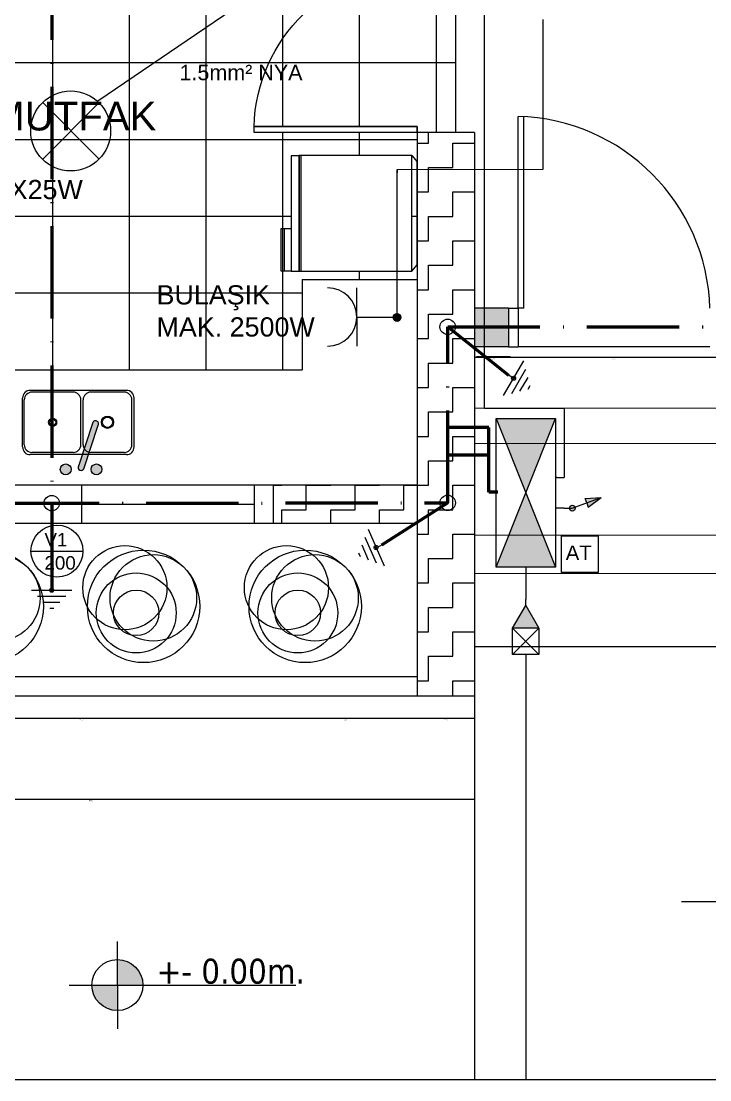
# Model space of a CAD drawing. Header units: millimetres. Extents: x 154 to 5560, y 36 to 724.
# Drawn here: x 1725.5 to 1815, y 62.7 to 200.2 of the extents above; entities that cross this region are included whole.
import ezdxf

# ---------------------------------------------------------------- set-up
doc = ezdxf.new("R2010")
doc.units = ezdxf.units.MM
doc.linetypes.add('ACAD_ISO10W100', pattern=[18, 12, -3, 0, -3])
for name, color, linetype in [('KUVVETLİ AKIM', 90, 'Continuous'), ('MİMARİ PLAN', 8, 'Continuous'), ('SEMBOL LİSTESİ', 7, 'Continuous'), ('topraklama', 104, 'Continuous')]:
    doc.layers.add(name, color=color, linetype=linetype)
doc.styles.get("Standard").update_dxf_attribs({"font": 'arial.ttf'})
doc.styles.add('taho', font='tahoma.ttf')
doc.dimstyles.new('PATO', dxfattribs={"dimtxt": 0.15, "dimasz": 0.1, "dimexe": 0.02, "dimexo": 0, "dimgap": 0.1, "dimtad": 2, "dimzin": 1, "dimdsep": 46, "dimtxsty": 'taho', "dimblk": 'ARCHTICK', "dimcen": 0.1, "dimse1": 1, "dimse2": 1, "dimclrd": 256, "dimclre": 1, "dimclrt": 256, "dimadec": 0, "dimazin": 0, "dimtfac": 1, "dimtix": 1, "dimtmove": 0, "dimatfit": 3, "dimldrblk": 'ARCHTICK', "dimfxl": 1, "dimtolj": 1, "dimtzin": 0, "dimarcsym": 0})

# ---------------------------------------------------------------- blocks, each defined once
blk = doc.blocks.new('_ARCHTICK')
at = {"color": 0, "linetype": 'ByBlock', "const_width": 0.15}
blk.add_lwpolyline([(-0.5, -0.5), (0.5, 0.5)], dxfattribs=at)
blk = doc.blocks.new('*D52')
at = {"layer": 'Defpoints', "color": 0, "transparency": 16777216}
for p in [(1788.83, 162.92), (1816.26, 160.33), (1788.83, 156.53)]:
    blk.add_point(p, dxfattribs=at)
at = {"layer": 'MİMARİ PLAN', "lineweight": -2, "transparency": 16777216}
blk.add_line((1816.26, 156.53), (1788.83, 156.53), dxfattribs=at)
at = {"layer": 'MİMARİ PLAN', "lineweight": -2, "transparency": 16777216, "xscale": 0.1, "yscale": 0.1, "zscale": 0.1, "rotation": 180}
blk.add_blockref('_ARCHTICK', (1788.83, 156.53), dxfattribs=at)
at = {"layer": 'MİMARİ PLAN', "lineweight": -2, "transparency": 16777216, "xscale": 0.1, "yscale": 0.1, "zscale": 0.1}
blk.add_blockref('_ARCHTICK', (1816.26, 156.53), dxfattribs=at)
at = {"layer": 'MİMARİ PLAN', "transparency": 16777216, "insert": (1802.54, 156.36), "char_height": 0.15, "attachment_point": 5, "style": 'taho'}
blk.add_mtext('\\A1;27.43', dxfattribs=at)
blk = doc.blocks.new('*D53')
at = {"layer": 'Defpoints', "color": 0, "transparency": 16777216}
for p in [(1784.43, 162.92), (1788.83, 160.33), (1784.43, 156.53)]:
    blk.add_point(p, dxfattribs=at)
at = {"layer": 'MİMARİ PLAN', "lineweight": -2, "transparency": 16777216}
blk.add_line((1788.83, 156.53), (1784.43, 156.53), dxfattribs=at)
at = {"layer": 'MİMARİ PLAN', "lineweight": -2, "transparency": 16777216, "xscale": 0.1, "yscale": 0.1, "zscale": 0.1, "rotation": 180}
blk.add_blockref('_ARCHTICK', (1784.43, 156.53), dxfattribs=at)
at = {"layer": 'MİMARİ PLAN', "lineweight": -2, "transparency": 16777216, "xscale": 0.1, "yscale": 0.1, "zscale": 0.1}
blk.add_blockref('_ARCHTICK', (1788.83, 156.53), dxfattribs=at)
at = {"layer": 'MİMARİ PLAN', "transparency": 16777216, "insert": (1786.63, 156.36), "char_height": 0.15, "attachment_point": 5, "style": 'taho'}
blk.add_mtext('\\A1;4.40', dxfattribs=at)
blk = doc.blocks.new('*D60')
at = {"layer": 'Defpoints', "color": 0, "transparency": 16777216}
for p in [(1784.43, 162.92), (1911.09, 135.94), (1784.43, 118.95)]:
    blk.add_point(p, dxfattribs=at)
at = {"layer": 'MİMARİ PLAN', "lineweight": -2, "transparency": 16777216}
blk.add_line((1911.09, 118.95), (1784.43, 118.95), dxfattribs=at)
at = {"layer": 'MİMARİ PLAN', "lineweight": -2, "transparency": 16777216, "xscale": 0.1, "yscale": 0.1, "zscale": 0.1, "rotation": 180}
blk.add_blockref('_ARCHTICK', (1784.43, 118.95), dxfattribs=at)
at = {"layer": 'MİMARİ PLAN', "lineweight": -2, "transparency": 16777216, "xscale": 0.1, "yscale": 0.1, "zscale": 0.1}
blk.add_blockref('_ARCHTICK', (1911.09, 118.95), dxfattribs=at)
at = {"layer": 'MİMARİ PLAN', "transparency": 16777216, "insert": (1871.95, 118.77), "char_height": 0.15, "attachment_point": 5, "style": 'taho'}
blk.add_mtext('\\A1;126.66', dxfattribs=at)
blk = doc.blocks.new('*D66')
at = {"layer": 'Defpoints', "color": 0, "transparency": 16777216}
for p in [(1708.39, 134.99), (1758.25, 134.99), (1708.39, 109.64)]:
    blk.add_point(p, dxfattribs=at)
at = {"layer": 'MİMARİ PLAN', "lineweight": -2, "transparency": 16777216}
blk.add_line((1758.25, 109.64), (1708.39, 109.64), dxfattribs=at)
at = {"layer": 'MİMARİ PLAN', "lineweight": -2, "transparency": 16777216, "xscale": 0.1, "yscale": 0.1, "zscale": 0.1, "rotation": 180}
blk.add_blockref('_ARCHTICK', (1708.39, 109.64), dxfattribs=at)
at = {"layer": 'MİMARİ PLAN', "lineweight": -2, "transparency": 16777216, "xscale": 0.1, "yscale": 0.1, "zscale": 0.1}
blk.add_blockref('_ARCHTICK', (1758.25, 109.64), dxfattribs=at)
at = {"layer": 'MİMARİ PLAN', "transparency": 16777216, "insert": (1733.32, 109.46), "char_height": 0.15, "attachment_point": 5, "style": 'taho'}
blk.add_mtext('\\A1;49.87', dxfattribs=at)
blk = doc.blocks.new('*D67')
at = {"layer": 'Defpoints', "color": 0, "transparency": 16777216}
for p in [(1758.25, 134.99), (1776.95, 134.99), (1758.25, 109.64)]:
    blk.add_point(p, dxfattribs=at)
at = {"layer": 'MİMARİ PLAN', "lineweight": -2, "transparency": 16777216}
blk.add_line((1776.95, 109.64), (1758.25, 109.64), dxfattribs=at)
at = {"layer": 'MİMARİ PLAN', "lineweight": -2, "transparency": 16777216, "xscale": 0.1, "yscale": 0.1, "zscale": 0.1, "rotation": 180}
blk.add_blockref('_ARCHTICK', (1758.25, 109.64), dxfattribs=at)
at = {"layer": 'MİMARİ PLAN', "lineweight": -2, "transparency": 16777216, "xscale": 0.1, "yscale": 0.1, "zscale": 0.1}
blk.add_blockref('_ARCHTICK', (1776.95, 109.64), dxfattribs=at)
at = {"layer": 'MİMARİ PLAN', "transparency": 16777216, "insert": (1767.6, 109.46), "char_height": 0.15, "attachment_point": 5, "style": 'taho'}
blk.add_mtext('\\A1;18.70', dxfattribs=at)
blk = doc.blocks.new('*D68')
at = {"layer": 'Defpoints', "color": 0, "transparency": 16777216}
for p in [(1776.95, 134.99), (1784.43, 112.55), (1776.95, 109.64)]:
    blk.add_point(p, dxfattribs=at)
at = {"layer": 'MİMARİ PLAN', "lineweight": -2, "transparency": 16777216}
blk.add_line((1784.43, 109.64), (1776.95, 109.64), dxfattribs=at)
at = {"layer": 'MİMARİ PLAN', "lineweight": -2, "transparency": 16777216, "xscale": 0.1, "yscale": 0.1, "zscale": 0.1, "rotation": 180}
blk.add_blockref('_ARCHTICK', (1776.95, 109.64), dxfattribs=at)
at = {"layer": 'MİMARİ PLAN', "lineweight": -2, "transparency": 16777216, "xscale": 0.1, "yscale": 0.1, "zscale": 0.1}
blk.add_blockref('_ARCHTICK', (1784.43, 109.64), dxfattribs=at)
at = {"layer": 'MİMARİ PLAN', "transparency": 16777216, "insert": (1780.69, 109.46), "char_height": 0.15, "attachment_point": 5, "style": 'taho'}
blk.add_mtext('\\A1;7.48', dxfattribs=at)
blk = doc.blocks.new('*D69')
at = {"layer": 'Defpoints', "color": 0, "transparency": 16777216}
for p in [(1684.7, 112.55), (1784.43, 112.55), (1684.7, 99.12)]:
    blk.add_point(p, dxfattribs=at)
at = {"layer": 'MİMARİ PLAN', "lineweight": -2, "transparency": 16777216}
blk.add_line((1784.43, 99.12), (1684.7, 99.12), dxfattribs=at)
at = {"layer": 'MİMARİ PLAN', "lineweight": -2, "transparency": 16777216, "xscale": 0.1, "yscale": 0.1, "zscale": 0.1, "rotation": 180}
blk.add_blockref('_ARCHTICK', (1684.7, 99.12), dxfattribs=at)
at = {"layer": 'MİMARİ PLAN', "lineweight": -2, "transparency": 16777216, "xscale": 0.1, "yscale": 0.1, "zscale": 0.1}
blk.add_blockref('_ARCHTICK', (1784.43, 99.12), dxfattribs=at)
at = {"layer": 'MİMARİ PLAN', "transparency": 16777216, "insert": (1734.57, 98.94), "char_height": 0.15, "attachment_point": 5, "style": 'taho'}
blk.add_mtext('\\A1;99.73', dxfattribs=at)
blk = doc.blocks.new('*D350')
at = {"layer": 'Defpoints', "color": 0, "transparency": 16777216}
for p in [(1784.67, 163), (1789.06, 160.42), (1784.67, 156.62)]:
    blk.add_point(p, dxfattribs=at)
at = {"layer": 'MİMARİ PLAN', "lineweight": -2, "transparency": 16777216}
blk.add_line((1789.06, 156.62), (1784.67, 156.62), dxfattribs=at)
at = {"layer": 'MİMARİ PLAN', "lineweight": -2, "transparency": 16777216, "xscale": 0.1, "yscale": 0.1, "zscale": 0.1, "rotation": 180}
blk.add_blockref('_ARCHTICK', (1784.67, 156.62), dxfattribs=at)
at = {"layer": 'MİMARİ PLAN', "lineweight": -2, "transparency": 16777216, "xscale": 0.1, "yscale": 0.1, "zscale": 0.1}
blk.add_blockref('_ARCHTICK', (1789.06, 156.62), dxfattribs=at)
at = {"layer": 'MİMARİ PLAN', "transparency": 16777216, "insert": (1786.87, 156.44), "char_height": 0.15, "attachment_point": 5, "style": 'taho'}
blk.add_mtext('\\A1;4.40', dxfattribs=at)

msp = doc.modelspace()

# ---------------------------------------------------------------- hatches: boundary and pattern name
at = {"layer": 'KUVVETLİ AKIM'}
h = msp.add_hatch(dxfattribs=at)
h.set_pattern_fill('ANGLE', color=256)
h.set_pattern_definition([(0, (0, 0), (0, 6.985), [5.08, -1.905]), (90, (0, 0), (-6.985, 4e-16), [5.08, -1.905])])
h.paths.add_polyline_path([(1816.609, 166.985), (1816.609, 167.175, 0.4142136), (1816.106, 166.673, 1), (1817.111, 166.673), (1816.609, 166.673)])
h.paths.add_polyline_path([(1816.609, 167.175), (1816.609, 166.985), (1816.609, 166.673), (1817.111, 166.673, 0.4142136)], flags=17)
h.paths.add_polyline_path([(1749.351, 164.633), (1749.016, 164.633), (1749.002, 164.968, 0.4017066), (1748.681, 164.633, 1)])
h.paths.add_polyline_path([(1749.002, 164.968), (1749.016, 164.633), (1749.351, 164.633, 0.4268321)])
h = msp.add_hatch(color=256, dxfattribs=at)
h.dxf.hatch_style = 1
h.paths.add_polyline_path([(1774.342, 162.241), (1774.342, 161.219, 0.4142136), (1774.853, 161.73, 0.4142136)])
h.paths.add_polyline_path([(1774.342, 161.788), (1773.834, 161.788, 0.0284901), (1773.831, 161.73, 0.4142136), (1774.342, 161.219)])
h.paths.add_polyline_path([(1774.342, 162.241, 0.3812246), (1773.834, 161.788), (1774.342, 161.788)])
h = msp.add_hatch(color=256, dxfattribs=at)
h.dxf.hatch_style = 1
h.paths.add_polyline_path([(1796.758, 136.956), (1797.13, 136.956), (1797.479, 137.083, 0.8385706)])
h.paths.add_polyline_path([(1797.502, 136.956, 0.0878016), (1797.479, 137.083), (1797.13, 136.956), (1796.758, 136.956, 1)])
h.paths.add_polyline_path([(1800.887, 138.328), (1798.803, 138.206), (1799.008, 137.642)])
h.paths.add_polyline_path([(1800.887, 138.328), (1799.008, 137.642), (1799.213, 137.078)])
at = {"layer": 'MİMARİ PLAN', "transparency": 33554687}
h = msp.add_hatch(dxfattribs=at)
h.set_pattern_fill('ZIGZAG', color=256, style=0)
h.set_pattern_definition([(0, (1721.262, 581.2522), (3.175, 3.175), [3.175, -3.175]), (90, (1724.437, 581.2522), (-3.175, 3.175), [3.175, -3.175])])
h.paths.add_polyline_path([(1784.434, 185.769), (1776.954, 185.769), (1776.954, 112.549), (1784.434, 112.549)])
h.paths.add_polyline_path([(1776.954, 139.976), (1758.254, 139.976), (1758.254, 134.989), (1776.954, 134.989)])
h.paths.add_polyline_path([(1708.387, 139.976), (1689.687, 139.976), (1689.687, 225.321), (1711.382, 225.321), (1711.382, 230.308), (1684.701, 230.308), (1684.701, 134.989), (1708.387, 134.989)])
h.paths.add_polyline_path([(1754.514, 230.308), (1743.998, 230.308), (1743.998, 225.321), (1754.514, 225.321)])
at = {"layer": 'MİMARİ PLAN'}
h = msp.add_hatch(dxfattribs=at)
h.set_pattern_fill('_USER,_O', color=256, scale=9.973322, double=1, pattern_type=0)
h.set_pattern_definition([(0, (1689.687, 154.936), (0, 9.9733), []), (90, (1689.687, 154.936), (-9.9733, 6e-16), [])])
h.paths.add_polyline_path([(1776.954, 185.769), (1755.76, 185.769), (1755.76, 186.517, -0.4110686), (1776.954, 206.962), (1776.954, 225.321), (1754.514, 225.321), (1752.02, 225.321), (1752.02, 210.361), (1721.167, 210.361), (1721.167, 225.321), (1711.382, 225.321), (1704.647, 225.321), (1704.647, 182.745), (1689.687, 182.745), (1689.687, 176.913), (1692.443, 176.913), (1692.443, 172.408), (1689.687, 172.408), (1689.687, 166.538), (1704.647, 166.538), (1704.647, 154.936), (1761.994, 154.936), (1761.994, 166.649), (1776.954, 166.649)])
h.paths.add_polyline_path([(1760.559, 182.745), (1761.608, 182.745), (1761.608, 182.754), (1776.288, 182.754), (1776.288, 167.764), (1761.608, 167.764), (1760.559, 167.764)], flags=16)
h.paths.add_polyline_path([(1705.27, 171.135), (1705.271, 170.241), (1704.814, 170.241), (1704.815, 169.751), (1705.272, 169.752), (1705.273, 168.858), (1704.815, 168.858), (1704.81, 174.085), (1705.267, 174.085), (1705.268, 173.192), (1704.811, 173.191), (1704.812, 172.517), (1705.269, 172.518), (1705.27, 171.624), (1704.813, 171.624), (1704.813, 171.134)], flags=16)
h.paths.add_polyline_path([(1719.072, 210.022), (1706.472, 210.022, -0.4142136), (1705.225, 211.269), (1705.225, 224.742), (1720.319, 224.742), (1720.319, 211.269, -0.4142136)], flags=16)
h.paths.add_polyline_path([(1718.324, 211.269), (1707.22, 211.269, -0.4142136), (1705.973, 212.516), (1705.973, 220.753, -0.4142136), (1706.223, 221.002), (1708.642, 221.042, -1), (1708.642, 221.395), (1710.367, 221.395, -1), (1710.367, 221.042), (1714.433, 221.042, -0.9978063), (1714.434, 221.395), (1716.159, 221.395, -1), (1716.159, 221.042), (1719.321, 221.002, -0.4142136), (1719.571, 220.753), (1719.571, 212.516, -0.4142136)], flags=0)
h.paths.add_polyline_path([(1716.759, 222.335, -1), (1718.161, 222.335, -1)], flags=0)
h.paths.add_polyline_path([(1714.957, 222.335, -1), (1716.359, 222.335, -1)], flags=0)
h.paths.add_polyline_path([(1713.405, 221.835), (1712.754, 221.835), (1712.754, 222.135), (1713.405, 222.135)], flags=0)
h.paths.add_polyline_path([(1713.405, 222.435), (1712.754, 222.435), (1712.754, 222.736), (1713.405, 222.736)], flags=0)
h.paths.add_polyline_path([(1781.94, 206.962), (1776.954, 206.962, 0.4110686), (1755.76, 186.517), (1776.954, 186.517), (1776.954, 185.769), (1781.94, 185.769)])
msp.add_hatch(color=256, dxfattribs=at).paths.add_polyline_path([(1788.83, 162.919), (1784.434, 162.919), (1784.434, 157.933), (1788.83, 157.933)])
h = msp.add_hatch(color=256, dxfattribs=at)
h.paths.add_polyline_path([(1735.972, 141.995, -1), (1734.56, 141.995, -1)])
h.paths.add_polyline_path([(1731.971, 141.995, -1), (1730.559, 141.995, -1)])
h.paths.add_polyline_path([(1733.636, 142.081, -1), (1732.916, 142.424), (1733.406, 143.905), (1734.239, 143.905)])
h.paths.add_polyline_path([(1733.667, 144.696, 0.2179529), (1734.341, 144.211), (1734.239, 143.905), (1733.406, 143.905)])
h.paths.add_polyline_path([(1734.785, 148.077, -1), (1735.506, 147.734), (1734.341, 144.211, -0.2179529), (1733.667, 144.696)])
h = msp.add_hatch(color=256, dxfattribs=at)
h.dxf.hatch_style = 1
h.paths.add_polyline_path([(1737.985, 71.677, -0.4142136), (1734.67, 74.992), (1737.985, 74.992)])
h.paths.add_polyline_path([(1741.3, 74.992), (1737.985, 74.992), (1737.985, 78.307, -0.4142136)])
at = {"layer": 'SEMBOL LİSTESİ'}
h = msp.add_hatch(dxfattribs=at)
h.set_pattern_fill('ANGLE', color=256, scale=0.261358, angle=59.78043)
h.set_pattern_definition([(59.7804, (1839.012, 64.5411), (-1.577494, 0.918845), [1.3277, -0.497887]), (149.7804, (1839.012, 64.5411), (-0.918845, -1.577494), [1.3277, -0.497887])])
h.paths.add_polyline_path([(1789.759, 153.828, 1), (1789.236, 153.828, 1)])
h = msp.add_hatch(dxfattribs=at)
h.set_pattern_fill('ANGLE', color=256, scale=0.261358, angle=-66.51402)
h.set_pattern_definition([(293.486, (1670.3383, 144.7844), (1.67435, 0.72754), [1.3277, -0.497887]), (23.486, (1670.3383, 144.7844), (-0.72754, 1.67435), [1.3277, -0.497887])])
h.paths.add_polyline_path([(1771.35, 131.841, 1), (1771.873, 131.841, 1)])
h = msp.add_hatch(dxfattribs=at)
h.set_pattern_fill('ANGLE', color=256, scale=0.261358)
h.set_pattern_definition([(360, (1677.218, 38.5677), (4e-16, 1.825586), [1.3277, -0.497887]), (90, (1677.218, 38.5677), (-1.825586, 6e-16), [1.3277, -0.497887])])
h.paths.add_polyline_path([(1729.188, 126.293, 1), (1729.711, 126.293, 1)])

# ---------------------------------------------------------------- linework, layer by layer
at = {"layer": 'KUVVETLİ AKIM'}
for p, q in [((1785.72, 149.949), (1785.72, 296.897)), ((1775.231, 216.88), (1735.454, 189.829)), ((1793.286, 200.446), (1793.286, 180.957)), ((1774.342, 180.957), (1774.342, 180.499)), ((1774.342, 161.788), (1774.342, 180.957)), ((1773.68, 161.788), (1774.342, 161.788)), ((1785.72, 149.949), (1796.055, 149.949)), ((1796.055, 149.949), (1796.055, 148.16)), ((1796.055, 148.16), (1796.055, 140.956)), ((1795.11, 140.956), (1794.953, 140.956)), ((1795.11, 140.956), (1796.055, 140.956)), ((1797.13, 136.956), (1800.887, 138.328)), ((1798.803, 138.206), (1800.887, 138.328)), ((1799.008, 137.642), (1798.803, 138.206)), ((1799.008, 137.642), (1799.213, 137.078)), ((1799.213, 137.078), (1800.887, 138.328)), ((1796.055, 136.956), (1794.953, 136.956)), ((1796.055, 136.956), (1797.13, 136.956)), ((1791.087, 129.29), (1791.087, 125.094)), ((1791.078, 124.313), (1791.087, 125.094)), ((1791.078, 117.932), (1791.078, 62.683))]:
    msp.add_line(p, q, dxfattribs=at)
at = {"layer": 'KUVVETLİ AKIM', "lineweight": 0}
msp.add_line((1793.286, 180.957), (1774.342, 180.957), dxfattribs=at)
at = {"layer": 'KUVVETLİ AKIM'}
for centre, radius in [((1774.342, 161.73), 0.511), ((1797.13, 136.956), 0.372)]:
    msp.add_circle(centre, radius, dxfattribs=at)
at = {"layer": 'MİMARİ PLAN'}
for p, q in [((1781.94, 206.962), (1781.94, 185.769)), ((1790.077, 162.919), (1790.077, 187.853)), ((1790.825, 162.919), (1790.825, 187.853)), ((1784.434, 185.769), (1776.954, 185.769)), ((1761.875, 167.764), (1761.875, 182.754)), ((1776.288, 182.754, 0.212), (1776.957, 181.957)), ((1776.95, 168.567), (1776.957, 181.957)), ((1759.272, 167.764), (1759.272, 173.279)), ((1759.272, 173.279), (1760.559, 173.279, 0.212)), ((1759.699, 167.764), (1759.699, 173.279)), ((1776.288, 167.764, 0.212), (1776.95, 168.567)), ((1760.559, 167.764, 0.212), (1759.272, 167.764)), ((1761.994, 166.649), (1761.994, 154.936)), ((1761.994, 166.649), (1776.954, 166.649)), ((1788.83, 162.919), (1790.077, 162.919)), ((1790.077, 162.919), (1790.077, 157.933)), ((1790.825, 162.919), (1790.077, 162.919)), ((1788.83, 157.933), (1790.077, 157.933)), ((1815.01, 157.933), (1790.077, 157.933)), ((1704.647, 154.936), (1761.994, 154.936)), ((1739.16, 152.257), (1726.654, 152.257)), ((1732.248, 152.024), (1726.886, 152.024)), ((1738.868, 152.024), (1734.535, 152.024)), ((1725.657, 144.902), (1725.657, 151.26)), ((1725.889, 145.189), (1725.889, 151.027)), ((1733.246, 145.189), (1733.246, 151.027)), ((1733.537, 145.189), (1733.537, 151.027)), ((1739.866, 145.189), (1739.866, 151.027)), ((1740.158, 144.902), (1740.158, 151.26)), ((1734.785, 148.077), (1732.916, 142.424)), ((1733.636, 142.081), (1735.506, 147.734)), ((1739.16, 143.905), (1726.654, 143.905)), ((1732.248, 144.192), (1726.886, 144.192)), ((1738.868, 144.192), (1734.535, 144.192)), ((1708.387, 139.976), (1758.254, 139.976)), ((1733.32, 139.976), (1733.32, 134.989)), ((1755.76, 139.976), (1755.76, 134.989)), ((1710.881, 137.483), (1755.76, 137.483)), ((1708.387, 134.989), (1758.254, 134.989)), ((1726.754, 131.376), (1733.517, 131.376)), ((1776.954, 115.043), (1687.194, 115.043)), ((1776.954, 112.549), (1684.701, 112.549)), ((1784.434, 112.549), (1784.434, 62.683)), ((1833.732, 85.786), (1811.337, 85.786)), ((1737.985, 74.992), (1737.985, 80.665)), ((1731.723, 74.992), (1761.182, 74.992)), ((1737.985, 74.992), (1737.985, 69.32))]:
    msp.add_line(p, q, dxfattribs=at)
at = {"layer": 'MİMARİ PLAN', "ltscale": 0.1}
for p, q in [((1776.954, 185.769), (1776.954, 112.549)), ((1784.434, 185.769), (1784.434, 112.549)), ((1784.434, 112.549), (1776.954, 112.549))]:
    msp.add_line(p, q, dxfattribs=at)
at = {"layer": 'MİMARİ PLAN', "ltscale": 0.2}
for p, q in [((1788.83, 162.919), (1784.434, 162.919)), ((1788.83, 162.919), (1788.83, 157.933)), ((1788.83, 157.933), (1784.434, 157.933)), ((1758.254, 139.976), (1776.954, 139.976)), ((1758.254, 139.976), (1758.254, 134.989)), ((1758.254, 134.989), (1776.954, 134.989))]:
    msp.add_line(p, q, dxfattribs=at)
at = {"layer": 'MİMARİ PLAN', "lineweight": 9, "ltscale": 0.02}
for p, q in [((1825.328, 149.949), (1784.434, 149.949)), ((1825.328, 145.337), (1784.434, 145.337)), ((1825.328, 133.462), (1784.434, 133.462)), ((1825.328, 128.475), (1784.434, 128.475)), ((1825.328, 128.475), (1784.434, 128.475))]:
    msp.add_line(p, q, dxfattribs=at)
at = {"layer": 'MİMARİ PLAN', "color": 7}
for p, q in [((1787.22, 148.621), (1794.953, 148.621)), ((1787.22, 129.29), (1787.22, 148.621)), ((1787.22, 129.29), (1794.953, 148.621)), ((1787.22, 148.621), (1794.953, 129.29)), ((1794.953, 148.621), (1794.953, 129.29)), ((1794.953, 129.29), (1787.22, 129.29))]:
    msp.add_line(p, q, dxfattribs=at)
at = {"layer": 'MİMARİ PLAN'}
msp.add_lwpolyline([(1985.895, 62.683), (1684.701, 62.683), (1684.701, 676.042), (1985.895, 676.042), (1985.895, 62.683)], dxfattribs=at)
msp.add_lwpolyline([(1776.954, 185.769), (1755.76, 185.769), (1755.76, 186.517), (1776.954, 186.517), (1776.954, 186.517), (1776.954, 185.769), (1776.954, 186.517), (1755.76, 186.517, -0.4110686), (1776.954, 206.962, -0.9647059)], format="xyb", dxfattribs=at)
at = {"layer": 'MİMARİ PLAN', "elevation": 0.212}
for points in [[(1761.608, 167.764), (1761.608, 182.745), (1760.559, 182.745), (1760.559, 167.764)], [(1776.288, 167.764), (1776.288, 182.754), (1761.608, 182.754), (1761.608, 167.764)]]:
    msp.add_lwpolyline(points, close=True, dxfattribs=at)
at = {"layer": 'MİMARİ PLAN'}
for centre, radius in [((1729.567, 148.108), 0.524), ((1736.701, 148.108), 0.801), ((1736.701, 148.108), 0.676), ((1729.567, 148.108), 0.4), ((1731.265, 141.995), 0.706), ((1735.266, 141.995), 0.706), ((1730.135, 131.376), 3.381), ((1738.958, 126.62), 5.467), ((1759.971, 126.62), 5.467), ((1721.059, 124.187), 7.306), ((1722.328, 125.292), 5.624), ((1741.393, 124.187), 7.306), ((1742.662, 125.292), 5.624), ((1762.406, 124.187), 7.306), ((1763.675, 125.292), 5.624), ((1740.435, 123.345), 5.195), ((1761.448, 123.345), 5.195), ((1740.435, 123.345), 2.957), ((1761.448, 123.345), 2.957), ((1737.985, 74.992), 3.315)]:
    msp.add_circle(centre, radius, dxfattribs=at)
for centre, radius, start, end in [((1789.403, 162.246), 25.615, 1.50628, 88.49372), ((1726.654, 151.26), 0.997, 90, 180), ((1726.886, 151.027), 0.997, 90, 180), ((1732.248, 151.027), 0.997, 0, 90), ((1734.535, 151.027), 0.997, 90, 180), ((1738.868, 151.027), 0.997, 0, 90), ((1739.16, 151.26), 0.997, 0, 90), ((1735.145, 147.905), 0.399, 334.51471, 154.51471), ((1726.654, 144.902), 0.997, 180, 270), ((1726.886, 145.189), 0.997, 180, 270), ((1732.248, 145.189), 0.997, 270, 0), ((1734.535, 145.189), 0.997, 180, 270), ((1738.868, 145.189), 0.997, 270, 0), ((1739.16, 144.902), 0.997, 270, 0), ((1733.276, 142.253), 0.399, 154.51471, 334.51471)]:
    msp.add_arc(centre, radius, start, end, dxfattribs=at)
at = {"layer": 'MİMARİ PLAN', "color": 7}
for points in [[(1791.087, 138.956), (1787.22, 148.621), (1794.953, 148.621)], [(1787.22, 129.29), (1791.087, 138.956), (1794.953, 129.29)]]:
    msp.add_solid(points, dxfattribs=at)
at = {"layer": 'SEMBOL LİSTESİ', "color": 7, "linetype": 'Continuous'}
for p, q in [((1728.288, 182.305), (1735.633, 189.65)), ((1735.633, 182.305), (1728.288, 189.65))]:
    msp.add_line(p, q, dxfattribs=at)
at = {"layer": 'SEMBOL LİSTESİ'}
for p, q in [((1769.121, 161.788), (1769.121, 165.587)), ((1769.121, 161.788), (1773.68, 161.788)), ((1769.121, 161.788), (1769.121, 157.989)), ((1788.182, 151.569), (1790.813, 156.086)), ((1789.497, 153.828), (1788.82, 154.222)), ((1789.254, 151.852), (1791.096, 155.014)), ((1790.326, 152.135), (1791.379, 153.942)), ((1791.398, 152.418), (1791.661, 152.87)), ((1770.57, 134.238), (1772.653, 129.444)), ((1769.757, 132.175), (1770.59, 130.257)), ((1770.163, 133.206), (1771.621, 129.85)), ((1771.611, 131.841), (1772.331, 132.153)), ((1795.741, 133.348), (1800.478, 133.348)), ((1795.741, 128.611), (1795.741, 133.348)), ((1800.478, 133.348), (1800.478, 128.611)), ((1769.35, 131.143), (1769.558, 130.664)), ((1800.478, 128.611), (1795.741, 128.611)), ((1726.836, 126.293), (1732.063, 126.293)), ((1727.62, 125.509), (1731.279, 125.509)), ((1728.404, 124.725), (1730.495, 124.725)), ((1729.188, 123.941), (1729.711, 123.941))]:
    msp.add_line(p, q, dxfattribs=at)
at = {"layer": 'SEMBOL LİSTESİ', "color": 7}
for p, q in [((1789.368, 121.352), (1791.078, 124.313)), ((1791.078, 124.313), (1792.788, 121.352)), ((1792.788, 121.352), (1789.368, 121.352)), ((1789.368, 117.932), (1789.368, 121.352)), ((1792.788, 121.352), (1789.368, 117.932)), ((1792.788, 117.932), (1789.368, 121.352)), ((1792.788, 121.352), (1792.788, 117.932)), ((1792.788, 117.932), (1789.368, 117.932))]:
    msp.add_line(p, q, dxfattribs=at)
msp.add_circle((1731.918, 185.959), 5.194, dxfattribs=at)
at = {"layer": 'SEMBOL LİSTESİ'}
for centre, radius in [((1780.927, 160.509), 1), ((1789.497, 153.828), 0.261), ((1729.449, 137.6), 1), ((1780.927, 137.643), 1), ((1771.611, 131.841), 0.261), ((1729.449, 126.293), 0.261)]:
    msp.add_circle(centre, radius, dxfattribs=at)
msp.add_arc((1765.323, 161.788), 3.799, 270, 90, dxfattribs=at)
at = {"layer": 'SEMBOL LİSTESİ', "color": 7}
for points in [[(1789.368, 121.352), (1791.078, 124.313), (1792.788, 121.352), (1790.223, 122.832)], [(1791.078, 124.313), (1789.368, 121.352), (1792.788, 121.352), (1790.223, 122.832)], [(1792.788, 121.352), (1791.078, 124.313), (1789.368, 121.352), (1792.788, 121.352)]]:
    msp.add_solid(points, dxfattribs=at)
at = {"layer": 'topraklama', "linetype": 'ACAD_ISO10W100', "lineweight": 60}
for p, q in [((1729.449, 227.898), (1729.449, 137.566)), ((1780.927, 137.643), (1780.927, 160.509)), ((1780.927, 160.509), (1816.797, 160.509)), ((1780.927, 160.509), (1788.82, 154.222)), ((1786.274, 147.445), (1780.927, 147.445)), ((1786.274, 143.834), (1786.274, 147.445)), ((1786.274, 143.834), (1780.927, 143.834)), ((1786.274, 139.039), (1786.274, 143.834)), ((1787.454, 139.039), (1786.274, 139.039)), ((1687.427, 137.566), (1780.927, 137.643)), ((1729.449, 137.6), (1729.449, 126.031)), ((1780.927, 137.643), (1772.331, 132.153))]:
    msp.add_line(p, q, dxfattribs=at)

# ---------------------------------------------------------------- texts
at = {"attachment_point": 1}
for s, width, insert, char_height in [('1.5mm² NYA', 16.33195, (1746.065, 194.553), 2), ('2X25W', 21.27453, (1722.041, 179.599), 2.5), ('BULAŞIK MAK. 2500W', 23.64862, (1743.075, 165.914), 2.5)]:
    msp.add_mtext_dynamic_manual_height_columns(s, width=width, gutter_width=20, heights=[0], dxfattribs=dict(at, insert=insert, char_height=char_height))
at = {"layer": 'MİMARİ PLAN', "style": 'taho'}
msp.add_text('+- 0.00m.', height=3.245, dxfattribs=at).set_placement((1743.091, 75.174))
at = {"layer": 'MİMARİ PLAN', "attachment_point": 1}
for s, width, insert, char_height in [('MUTFAK', 29.10103, (1721.591, 189.763), 3.74), ('V1', 3.74, (1728.505, 133.722), 1.7453), ('200', 3.74, (1728.505, 130.715), 1.7453)]:
    msp.add_mtext_dynamic_manual_height_columns(s, width=width, gutter_width=311.666, heights=[0], dxfattribs=dict(at, insert=insert, char_height=char_height))
at = {"layer": 'SEMBOL LİSTESİ', "insert": (1796.273, 132.1), "char_height": 1.8946, "attachment_point": 1}
msp.add_mtext_dynamic_manual_height_columns('AT', width=4.73646, gutter_width=9.473, heights=[0], dxfattribs=at)

# ---------------------------------------------------------------- dimensions: what is measured, and where the dimension line sits
at = {"layer": 'MİMARİ PLAN'}
for base, p1, p2, picture, middle in [((1784.434, 156.535), (1788.83, 160.334), (1784.434, 162.919), '*D53', (1786.632, 156.356)), ((1784.667, 156.618), (1789.063, 160.418), (1784.667, 163.003), '*D350', (1786.865, 156.44)), ((1788.83, 156.535), (1816.257, 160.334), (1788.83, 162.919), '*D52', (1802.543, 156.356)), ((1708.387, 109.639), (1758.254, 134.989), (1708.387, 134.989), '*D66', (1733.32, 109.46)), ((1758.254, 109.639), (1776.954, 134.989), (1758.254, 134.989), '*D67', (1767.604, 109.46)), ((1776.954, 109.639), (1784.434, 112.549), (1776.954, 134.989), '*D68', (1780.694, 109.46)), ((1684.701, 99.118), (1784.434, 112.549), (1684.701, 112.549), '*D69', (1734.567, 98.94))]:
    dim = msp.add_linear_dim(base=base, p1=p1, p2=p2, dimstyle='PATO', dxfattribs=at)
    dim.commit()
    dim.dimension.update_dxf_attribs({"geometry": picture, "text_midpoint": middle})
dim = msp.add_linear_dim(base=(1784.434, 118.946), p1=(1911.095, 135.944), p2=(1784.434, 162.919), dimstyle='PATO', dxfattribs=at)
dim.commit()
dim.dimension.update_dxf_attribs({"geometry": '*D60', "text_midpoint": (1871.951, 118.946), "dimtype": 160})

doc.saveas('drawing.dxf')
